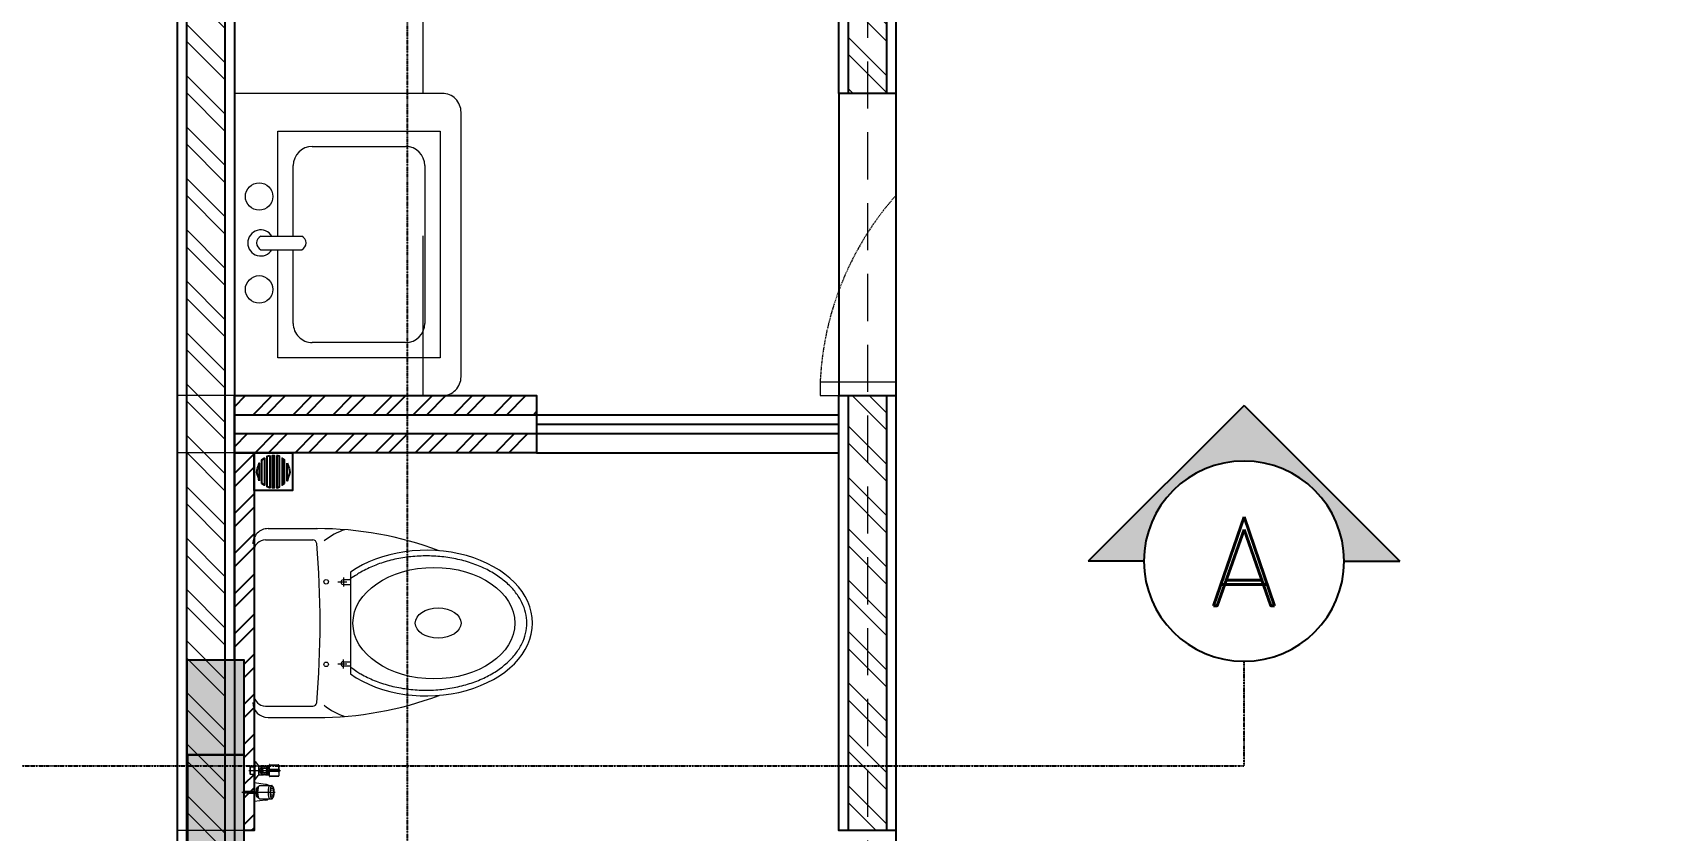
# Model space of a CAD drawing. Header units: millimetres. Extents: x 1252 to 32871, y -943 to 12244.
# Drawn here: x 3916 to 8202, y 4268 to 6381 of the extents above; entities that cross this region are included whole.
import ezdxf
from ezdxf.enums import TextEntityAlignment as Align
from ezdxf.xclip import XClip

# ---------------------------------------------------------------- set-up
doc = ezdxf.new("R2010")
doc.units = ezdxf.units.MM
doc.header["$MEASUREMENT"] = 0
doc.header["$XCLIPFRAME"] = 2
for name, pattern in [('DASHDOTX2', [50.8, 25.4, -12.7, 0, -12.7]), ('DASHED2', [0.375, 0.25, -0.125]), ('HIDDEN2', [0.1875, 0.125, -0.0625])]:
    doc.linetypes.add(name, pattern=pattern)
for name, color, linetype in [('1', 5, 'Continuous'), ('PDF_HID', 7, 'Continuous'), ('tampak', 7, 'Continuous'), ('WALL', 255, 'Continuous')]:
    doc.layers.add(name, color=color, linetype=linetype)
for name, color, linetype, lineweight in [('8', 8, 'Continuous', 5), ('AS', 8, 'HIDDEN2', 5), ('FURNITURE', 25, 'Continuous', 5), ('HATCH', 8, 'Continuous', 5), ('LEGEND', 1, 'DASHED2', 50), ('LT-2$0$0SANITARY', 134, 'Continuous', 9)]:
    doc.layers.add(name, color=color, linetype=linetype, lineweight=lineweight)
doc.styles.add('HAND', font='ROMAND.SHX', dxfattribs={"width": 0.8, "height": 250})
doc.styles.add('ROMAND', font='romand.shx', dxfattribs={"width": 0.7})
doc.styles.get("Standard").update_dxf_attribs({"font": 'arial.ttf'})
doc.dimstyles.new('DIM100', dxfattribs={"dimscale": 0, "dimtxt": 150, "dimasz": 50, "dimexe": 50, "dimexo": 0, "dimgap": 100, "dimtad": 1, "dimtoh": 1, "dimdec": 0, "dimdsep": 46, "dimtxsty": 'Standard', "dimblk": 'ARCHTICK', "dimcen": 1, "dimclrd": 1, "dimclre": 1, "dimadec": 0, "dimazin": 0, "dimtfac": 250, "dimtdec": 0, "dimtix": 1, "dimtmove": 0, "dimatfit": 3, "dimldrblk": 'DOT', "dimfxl": 150, "dimtolj": 1, "dimtzin": 0, "dimlwd": 5, "dimlwe": 5, "dimarcsym": 0})
pattern_1 = [(45, (0, -96499.48), (-53.0330086, 53.0330086), []), (45, (35.355, -96499.48), (-53.0330086, 53.0330086), [])]

# ---------------------------------------------------------------- blocks, each defined once
blk = doc.blocks.new('*U81')
at = {"layer": 'HATCH'}
h = blk.add_hatch(dxfattribs=at)
h.set_pattern_fill('ANSI32', color=0, scale=10)
h.set_pattern_definition([(45, (-27395.33, -10567.46), (-67.35192, 67.35192), []), (45, (-27350.43, -10567.46), (-67.35192, 67.35192), [])])
h.paths.add_polyline_path([(-6639.3, 50), (-6639.3, -50), (-5498.9, -50), (-5498.9, 50)])
at = {"layer": 'WALL', "color": 0}
for points in [[(-6639.3, 75), (-5498.9, 75), (-5498.9, -75), (-6639.3, -75)], [(-6639.3, 50), (-5498.9, 50), (-5498.9, -50), (-6639.3, -50)]]:
    blk.add_lwpolyline(points, close=True, dxfattribs=at)
blk = doc.blocks.new('*U79')
at = {"layer": 'HATCH'}
h = blk.add_hatch(dxfattribs=at)
h.set_pattern_fill('ANSI32', color=0, scale=10)
h.set_pattern_definition([(45, (-850.58, -10567.46), (-67.3519, 67.3519), []), (45, (-805.68, -10567.46), (-67.3519, 67.3519), [])])
h.paths.add_polyline_path([(1706, 50), (1706, -50), (12700.6, -50), (12700.6, 50)])
at = {"layer": 'WALL', "color": 0}
for points in [[(1706, 75), (12700.6, 75), (12700.6, -75), (1706, -75)], [(1706, 50), (12700.6, 50), (12700.6, -50), (1706, -50)]]:
    blk.add_lwpolyline(points, close=True, dxfattribs=at)
blk = doc.blocks.new('*U78')
at = {"layer": 'HATCH'}
h = blk.add_hatch(dxfattribs=at)
h.set_pattern_fill('ANSI32', color=0, scale=10)
h.set_pattern_definition([(45, (-30165.47, -10567.46), (-67.35192, 67.35192), []), (45, (-30120.57, -10567.46), (-67.35192, 67.35192), [])])
h.paths.add_polyline_path([(-9140.6, 50), (-9140.6, -50), (-5767.7, -50), (-5767.7, 50)])
at = {"layer": 'WALL', "color": 0}
for points in [[(-9140.6, 75), (-5767.7, 75), (-5767.7, -75), (-9140.6, -75)], [(-9140.6, 50), (-5767.7, 50), (-5767.7, -50), (-9140.6, -50)]]:
    blk.add_lwpolyline(points, close=True, dxfattribs=at)
blk = doc.blocks.new('nnnn')
at = {"layer": 'PDF_HID', "lineweight": 25}
for points in [[(245405.4, -10673.7), (245507.1, -10673.7), (245507.1, -10773.1), (245405.4, -10773.1)], [(245419.2, -10747.7), (245416.9, -10738.4), (245414.6, -10731.5), (245412.3, -10724.6), (245414.6, -10715.3), (245416.9, -10708.4), (245419.2, -10701.4)], [(245426.2, -10754.6), (245426.2, -10692.2), (245433.1, -10687.6), (245433.1, -10759.3)], [(245447, -10680.6), (245447, -10766.2), (245440.1, -10763.9), (245440.1, -10682.9)], [(245456.2, -10766.2), (245453.9, -10766.2), (245453.9, -10680.6), (245456.2, -10680.6), (245458.6, -10680.6), (245458.6, -10766.2)], [(245465.5, -10680.6), (245465.5, -10766.2), (245472.4, -10763.9), (245472.4, -10682.9)], [(245486.3, -10754.6), (245486.3, -10692.2), (245479.4, -10687.6), (245479.4, -10759.3)], [(245493.2, -10701.4), (245495.6, -10708.4), (245497.9, -10715.3), (245500.2, -10724.6), (245497.9, -10731.5), (245495.6, -10738.4), (245493.2, -10747.7)]]:
    blk.add_lwpolyline(points, close=True, dxfattribs=at)
blk = doc.blocks.new('TOILET')
at = {"layer": '8', "lineweight": 5}
for p, q in [((-134.7, 254.9), (134.7, 254.9)), ((-120.2, 236.5), (-96.6, 236.5)), ((-114.4, 254.9), (-114.4, 235.8)), ((-108.5, 245.2), (-108.5, 221.5)), ((-102.2, 235.8), (-102.2, 254.9)), ((120.2, 236.5), (96.6, 236.5)), ((102.2, 235.8), (102.2, 254.9)), ((108.5, 245.2), (108.5, 221.5)), ((114.4, 254.9), (114.4, 235.8)), ((-250, 36.9), (-250, 167.9)), ((-220, 30), (-220, 155.8)), ((220, 30), (220, 155.8)), ((250, 36.9), (250, 167.9)), ((-190, 0), (190, 0))]:
    blk.add_line(p, q, dxfattribs=at)
for centre in [(-109.2, 190.9), (109.2, 190.9)]:
    blk.add_circle(centre, 5.82, dxfattribs=at)
for centre, radius, start, end in [((666.2, 167.1), 916.2, 159.3877, 180.0472), ((-666.2, 167.1), 916.2, 359.9528, 20.6123), ((-96.2, 287.1), 157.9, 197.1522, 219.8185), ((-108.3, 236.3), 6.15, 185.1568, 354.8432), ((108.3, 236.3), 6.15, 185.1568, 354.8432), ((96.2, 287.1), 157.9, 320.1815, 342.8478), ((0, -2250.1), 2425, 85.0115, 94.9885), ((-210, 155.8), 10, 94.9885, 180), ((210, 155.8), 10, 0, 85.0115), ((-210, 36.9), 40, 180, 270), ((-190, 30), 30, 180, 270), ((190, 30), 30, 270, 0), ((210, 36.9), 40, 270, 0)]:
    blk.add_arc(centre, radius, start, end, dxfattribs=at)
blk.add_ellipse((0, 455.9), major_axis=(0, 281), ratio=0.685919, start_param=3.915332, end_param=8.651039, dxfattribs=at)
for centre, major_axis, ratio in [((0.3, 476.2), (0, 214.4), 0.687861), ((0, 487.3), (0, 60.7), 0.657164)]:
    blk.add_ellipse(centre, major_axis=major_axis, ratio=ratio, dxfattribs=at)
blk.add_open_spline([(117, 256.4), (126.7, 269.6), (130.8, 276.1), (141, 293.8), (146.8, 305.6), (156.9, 330.6), (161.3, 343.7), (168.6, 370.8), (171.5, 384.8), (175.7, 413.3), (177, 427.9), (178, 457.1), (177.7, 471.7), (175.4, 500.8), (173.5, 515.2), (168.1, 543.3), (164.6, 557), (156.2, 583.3), (151.2, 596), (140.1, 619.8), (133.8, 631.1), (120.3, 651.8), (113, 661.3), (97.5, 678.4), (89.3, 686), (72.4, 699), (63.7, 704.5), (45.8, 713.2), (36.8, 716.5), (18.4, 720.8), (9.2, 721.9), (-9.3, 721.9), (-18.5, 720.8), (-36.8, 716.5), (-45.9, 713.2), (-63.7, 704.4), (-72.5, 699), (-89.4, 685.9), (-97.5, 678.4), (-113, 661.3), (-120.3, 651.8), (-133.9, 631), (-140.1, 619.8), (-151.3, 595.9), (-156.2, 583.2), (-164.6, 556.9), (-168.1, 543.2), (-173.5, 515.1), (-175.5, 500.7), (-177.7, 471.7), (-178, 457), (-177, 427.8), (-175.7, 413.2), (-171.5, 384.7), (-168.6, 370.7), (-161.3, 343.6), (-156.9, 330.5), (-146.7, 305.6), (-141, 293.8), (-130.8, 276), (-126.7, 269.6), (-117.3, 254.6)], degree=3, knots=[3.915332, 3.915332, 3.915332, 3.915332, 4.014441, 4.014441, 4.176505, 4.176505, 4.338569, 4.338569, 4.500633, 4.500633, 4.662697, 4.662697, 4.824761, 4.824761, 4.986825, 4.986825, 5.148889, 5.148889, 5.310953, 5.310953, 5.473017, 5.473017, 5.635081, 5.635081, 5.797146, 5.797146, 5.95921, 5.95921, 6.121274, 6.121274, 6.283338, 6.283338, 6.445402, 6.445402, 6.607466, 6.607466, 6.76953, 6.76953, 6.931594, 6.931594, 7.093658, 7.093658, 7.255722, 7.255722, 7.417786, 7.417786, 7.57985, 7.57985, 7.741915, 7.741915, 7.903979, 7.903979, 8.066043, 8.066043, 8.228107, 8.228107, 8.390171, 8.390171, 8.552235, 8.552235, 8.651039, 8.651039, 8.651039, 8.651039], dxfattribs=at)
blk = doc.blocks.new('LT-2$0$JETWASHER')
at = {"layer": 'LT-2$0$0SANITARY'}
for p, q in [((-5108, -9365.3), (-5111.7, -9334.8)), ((-5111.7, -9334.8), (-5062.6, -9334.8)), ((-5099.5, -9343), (-5099.5, -9344.5)), ((-5090, -9334.8), (-5090, -9320.9)), ((-5090, -9320.9), (-5089.9, -9320.9)), ((-5089.9, -9307.8), (-5088.5, -9306)), ((-5089.9, -9307.8), (-5084.4, -9307.8)), ((-5089.9, -9320.9), (-5089.9, -9307.8)), ((-5089.3, -9310.1), (-5085, -9310.1)), ((-5089.3, -9312.7), (-5085, -9312.7)), ((-5089.3, -9315.3), (-5085, -9315.3)), ((-5089.3, -9317.8), (-5085, -9317.8)), ((-5088.5, -9306), (-5085.8, -9306)), ((-5087.6, -9321.2), (-5087.6, -9318.8)), ((-5087.6, -9320.5), (-5086.6, -9320.5)), ((-5086.6, -9321.2), (-5087.6, -9321.2)), ((-5087.1, -9302.7), (-5087.1, -9390.5)), ((-5086.6, -9318.8), (-5086.6, -9321.2)), ((-5085.8, -9306), (-5084.4, -9307.8)), ((-5084.4, -9307.8), (-5084.4, -9320.9)), ((-5084.4, -9320.9), (-5084.3, -9320.9)), ((-5084.3, -9320.9), (-5084.3, -9334.8)), ((-5074.8, -9343), (-5074.8, -9344.5)), ((-5066.3, -9365.3), (-5062.6, -9334.8)), ((-5005.9, -9334.8), (-5053.2, -9334.8)), ((-5053.2, -9334.8), (-5053.2, -9336.2)), ((-5053, -9337.3), (-5006.1, -9337.3)), ((-5052.3, -9338.2), (-5043.1, -9345.6)), ((-5040.2, -9325.7), (-5039, -9324.5)), ((-5040.2, -9325.7), (-5018.9, -9325.7)), ((-5040.2, -9334.8), (-5040.2, -9325.7)), ((-5039, -9324.5), (-5039, -9334.8)), ((-5039, -9324.5), (-5020.1, -9324.5)), ((-5029.6, -9320.7), (-5029.6, -9405)), ((-5020.1, -9324.5), (-5020.1, -9334.8)), ((-5020.1, -9324.5), (-5018.9, -9325.7)), ((-5018.9, -9325.7), (-5018.9, -9334.8)), ((-5006.8, -9338.2), (-5016, -9345.6)), ((-5005.9, -9336.2), (-5005.9, -9334.8)), ((-5104.6, -9348.8), (-5104.6, -9381.8)), ((-5102.6, -9346.4), (-5102.6, -9346.7)), ((-5071.7, -9346.4), (-5071.7, -9346.7)), ((-5069.6, -9348.8), (-5069.6, -9381.8)), ((-5045.3, -9376.3), (-5044.8, -9399.6)), ((-5044.9, -9376), (-5014.2, -9376)), ((-5043.7, -9376.3), (-5043.3, -9400)), ((-5017.6, -9346.1), (-5041.5, -9346.1)), ((-5040.2, -9347.2), (-5041.4, -9348.4)), ((-5041.4, -9348.4), (-5017.7, -9348.4)), ((-5041.4, -9348.4), (-5041.4, -9360.1)), ((-5041.4, -9365.1), (-5041.4, -9376)), ((-5040.2, -9346.1), (-5040.2, -9347.2)), ((-5040.2, -9347.2), (-5018.9, -9347.2)), ((-5032.2, -9399.8), (-5032.6, -9376.3)), ((-5026.9, -9399.8), (-5026.5, -9376.3)), ((-5018.9, -9346.1), (-5018.9, -9347.2)), ((-5018.9, -9347.2), (-5017.7, -9348.4)), ((-5017.7, -9348.4), (-5017.7, -9360.1)), ((-5017.7, -9365.1), (-5017.7, -9376)), ((-5015.4, -9376.3), (-5015.8, -9400)), ((-5013.8, -9376.3), (-5014.3, -9399.6)), ((-5042.8, -9400.9), (-5043.5, -9400.8)), ((-5034.3, -9400.6), (-5042.9, -9400.6)), ((-5024.8, -9400.6), (-5016.2, -9400.6)), ((-5016.3, -9400.9), (-5015.6, -9400.8))]:
    blk.add_line(p, q, dxfattribs=at)
for points, knots in [([(-5071.7, -9346.4), (-5071.7, -9344.7), (-5078.6, -9343.2), (-5087.1, -9343.2), (-5095.7, -9343.2), (-5102.6, -9344.7), (-5102.6, -9346.4)], [0, 0, 0, 0, 1, 1, 1, 2, 2, 2, 2]), ([(-5069.6, -9348.8), (-5069.6, -9346.3), (-5077.5, -9344.3), (-5087.1, -9344.3), (-5096.8, -9344.3), (-5104.6, -9346.3), (-5104.6, -9348.8)], [0, 0, 0, 0, 1, 1, 1, 2, 2, 2, 2]), ([(-5069.6, -9376.6), (-5069.6, -9374.1), (-5077.5, -9372.1), (-5087.1, -9372.1), (-5096.8, -9372.1), (-5104.6, -9374.1), (-5104.6, -9376.6)], [0, 0, 0, 0, 1, 1, 1, 2, 2, 2, 2]), ([(-5069.6, -9381.8), (-5069.6, -9379.3), (-5077.5, -9377.3), (-5087.1, -9377.3), (-5096.8, -9377.3), (-5104.6, -9379.3), (-5104.6, -9381.8)], [0, 0, 0, 0, 1, 1, 1, 2, 2, 2, 2]), ([(-5103.6, -9382.8), (-5103.6, -9385.1), (-5096.2, -9387.1), (-5087.1, -9387.1), (-5078, -9387.1), (-5070.6, -9385.1), (-5070.6, -9382.8), (-5070.6, -9380.4), (-5078, -9378.5), (-5087.1, -9378.5), (-5096.2, -9378.5), (-5103.6, -9380.4), (-5103.6, -9382.8)], [0, 0, 0, 0, 1, 1, 1, 2, 2, 2, 3, 3, 3, 4, 4, 4, 4]), ([(-5098, -9383.1), (-5098.1, -9383.2), (-5097.8, -9383.3), (-5097.4, -9383.3), (-5097.1, -9383.3), (-5096.8, -9383.3), (-5096.8, -9383.2)], [0, 0, 0, 0, 1, 1, 1, 2, 2, 2, 2]), ([(-5095.4, -9381.9), (-5095.4, -9381.8), (-5095.7, -9381.7), (-5096, -9381.7), (-5096.4, -9381.6), (-5096.7, -9381.7), (-5096.7, -9381.8)], [0, 0, 0, 0, 1, 1, 1, 2, 2, 2, 2]), ([(-5091.6, -9380.9), (-5091.6, -9380.8), (-5091.9, -9380.7), (-5092.3, -9380.7), (-5092.6, -9380.7), (-5092.9, -9380.7), (-5092.9, -9380.8)], [2, 2, 2, 2, 3, 3, 3, 4, 4, 4, 4]), ([(-5092.9, -9380.8), (-5092.9, -9380.9), (-5092.6, -9381), (-5092.3, -9381), (-5091.9, -9381), (-5091.7, -9381), (-5091.6, -9380.9)], [0, 0, 0, 0, 1, 1, 1, 2, 2, 2, 2]), ([(-5092.3, -9383.2), (-5092.6, -9383.2), (-5092.9, -9383.2), (-5092.9, -9383.3), (-5092.9, -9383.4), (-5092.6, -9383.5), (-5092.3, -9383.5), (-5091.9, -9383.5), (-5091.7, -9383.4), (-5091.7, -9383.4)], [1, 1, 1, 1, 2, 2, 2, 3, 3, 3, 4, 4, 4, 4]), ([(-5087.8, -9380.5), (-5087.8, -9380.6), (-5087.5, -9380.7), (-5087.1, -9380.7), (-5086.8, -9380.7), (-5086.5, -9380.6), (-5086.5, -9380.5), (-5086.5, -9380.4), (-5086.8, -9380.3), (-5087.1, -9380.3), (-5087.5, -9380.3), (-5087.8, -9380.4), (-5087.8, -9380.5)], [0, 0, 0, 0, 1, 1, 1, 2, 2, 2, 3, 3, 3, 4, 4, 4, 4]), ([(-5087.8, -9382), (-5087.8, -9382.1), (-5087.5, -9382.2), (-5087.1, -9382.2), (-5086.8, -9382.2), (-5086.5, -9382.1), (-5086.5, -9382), (-5086.5, -9381.9), (-5086.8, -9381.8), (-5087.1, -9381.8), (-5087.5, -9381.8), (-5087.8, -9381.9), (-5087.8, -9382)], [0, 0, 0, 0, 1, 1, 1, 2, 2, 2, 3, 3, 3, 4, 4, 4, 4]), ([(-5087.8, -9384.7), (-5087.8, -9384.8), (-5087.5, -9384.8), (-5087.1, -9384.8), (-5086.8, -9384.8), (-5086.5, -9384.8), (-5086.5, -9384.7), (-5086.5, -9384.6), (-5086.8, -9384.5), (-5087.1, -9384.5), (-5087.5, -9384.5), (-5087.8, -9384.6), (-5087.8, -9384.7)], [0, 0, 0, 0, 1, 1, 1, 2, 2, 2, 3, 3, 3, 4, 4, 4, 4]), ([(-5087.8, -9385.8), (-5087.8, -9385.9), (-5087.5, -9386), (-5087.1, -9386), (-5086.8, -9386), (-5086.5, -9385.9), (-5086.5, -9385.8), (-5086.5, -9385.7), (-5086.8, -9385.7), (-5087.1, -9385.7), (-5087.5, -9385.7), (-5087.8, -9385.7), (-5087.8, -9385.8)], [0, 0, 0, 0, 1, 1, 1, 2, 2, 2, 3, 3, 3, 4, 4, 4, 4]), ([(-5087.7, -9383.4), (-5087.7, -9383.5), (-5087.5, -9383.6), (-5087.1, -9383.6), (-5086.8, -9383.6), (-5086.5, -9383.5), (-5086.5, -9383.4), (-5086.5, -9383.3), (-5086.8, -9383.2), (-5087.1, -9383.2), (-5087.5, -9383.2), (-5087.7, -9383.3), (-5087.7, -9383.4)], [0, 0, 0, 0, 1, 1, 1, 2, 2, 2, 3, 3, 3, 4, 4, 4, 4]), ([(-5082.6, -9380.9), (-5082.6, -9380.8), (-5082.3, -9380.7), (-5082, -9380.7), (-5081.6, -9380.7), (-5081.4, -9380.7), (-5081.4, -9380.8)], [2, 2, 2, 2, 3, 3, 3, 4, 4, 4, 4]), ([(-5081.4, -9380.8), (-5081.4, -9380.9), (-5081.6, -9381), (-5082, -9381), (-5082.3, -9381), (-5082.6, -9381), (-5082.6, -9380.9)], [0, 0, 0, 0, 1, 1, 1, 2, 2, 2, 2]), ([(-5082, -9383.2), (-5081.6, -9383.2), (-5081.4, -9383.2), (-5081.4, -9383.3), (-5081.4, -9383.4), (-5081.6, -9383.5), (-5082, -9383.5), (-5082.3, -9383.5), (-5082.6, -9383.4), (-5082.6, -9383.4)], [1, 1, 1, 1, 2, 2, 2, 3, 3, 3, 4, 4, 4, 4]), ([(-5077.6, -9384.5), (-5077.6, -9384.6), (-5077.9, -9384.6), (-5078.2, -9384.6), (-5078.6, -9384.7), (-5078.8, -9384.6), (-5078.8, -9384.5)], [0, 0, 0, 0, 1, 1, 1, 2, 2, 2, 2]), ([(-5077.5, -9383.2), (-5077.5, -9383.1), (-5077.2, -9383), (-5076.8, -9383), (-5076.5, -9383), (-5076.2, -9383), (-5076.2, -9383.1)], [2, 2, 2, 2, 3, 3, 3, 4, 4, 4, 4]), ([(-5017.5, -9362.6), (-5017.5, -9355.9), (-5022.9, -9350.5), (-5029.6, -9350.5), (-5036.2, -9350.5), (-5041.6, -9355.9), (-5041.6, -9362.6), (-5041.6, -9369.3), (-5036.2, -9374.7), (-5029.6, -9374.7), (-5022.9, -9374.7), (-5017.5, -9369.3), (-5017.5, -9362.6), (-5017.5, -9362.6), (-5017.5, -9362.6), (-5017.5, -9362.6)], [0, 0, 0, 0, 1, 1, 1, 2, 2, 2, 3, 3, 3, 4, 4, 4, 5, 5, 5, 5]), ([(-5018, -9362.6), (-5018, -9356.2), (-5023.2, -9351), (-5029.6, -9351), (-5035.9, -9351), (-5041.1, -9356.2), (-5041.1, -9362.6), (-5041.1, -9369), (-5035.9, -9374.2), (-5029.6, -9374.2), (-5023.2, -9374.2), (-5018, -9369), (-5018, -9362.6), (-5018, -9362.6), (-5018, -9362.6), (-5018, -9362.6)], [0, 0, 0, 0, 1, 1, 1, 2, 2, 2, 3, 3, 3, 4, 4, 4, 5, 5, 5, 5]), ([(-5021.8, -9362.6), (-5021.8, -9358.3), (-5025.3, -9354.9), (-5029.6, -9354.9), (-5033.8, -9354.9), (-5037.3, -9358.3), (-5037.3, -9362.6), (-5037.3, -9366.9), (-5033.8, -9370.3), (-5029.6, -9370.3), (-5025.3, -9370.3), (-5021.8, -9366.9), (-5021.8, -9362.6), (-5021.8, -9362.6), (-5021.8, -9362.6), (-5021.8, -9362.6)], [0, 0, 0, 0, 1, 1, 1, 2, 2, 2, 3, 3, 3, 4, 4, 4, 5, 5, 5, 5]), ([(-5022.6, -9362.6), (-5022.6, -9358.8), (-5025.7, -9355.7), (-5029.6, -9355.7), (-5033.4, -9355.7), (-5036.5, -9358.8), (-5036.5, -9362.6), (-5036.5, -9366.4), (-5033.4, -9369.6), (-5029.6, -9369.6), (-5025.7, -9369.6), (-5022.6, -9366.4), (-5022.6, -9362.6), (-5022.6, -9362.6), (-5022.6, -9362.6), (-5022.6, -9362.6)], [0, 0, 0, 0, 1, 1, 1, 2, 2, 2, 3, 3, 3, 4, 4, 4, 5, 5, 5, 5]), ([(-5023.7, -9362.6), (-5023.7, -9359.4), (-5026.3, -9356.8), (-5029.6, -9356.8), (-5032.8, -9356.8), (-5035.4, -9359.4), (-5035.4, -9362.6), (-5035.4, -9365.8), (-5032.8, -9368.4), (-5029.6, -9368.4), (-5026.3, -9368.4), (-5023.7, -9365.8), (-5023.7, -9362.6), (-5023.7, -9362.6), (-5023.7, -9362.6), (-5023.7, -9362.6)], [0, 0, 0, 0, 1, 1, 1, 2, 2, 2, 3, 3, 3, 4, 4, 4, 5, 5, 5, 5])]:
    blk.add_open_spline(points, degree=3, knots=knots, dxfattribs=at)
for points in [[(-5097.9, -9341.1), (-5099.6, -9342), (-5097.7, -9343), (-5093.2, -9343.5)], [(-5098.9, -9341.8), (-5099.3, -9342.1), (-5099.5, -9342.5), (-5099.5, -9343)], [(-5097.8, -9341.1), (-5098.2, -9341.3), (-5098.6, -9341.5), (-5098.9, -9341.8)], [(-5096.4, -9340.8), (-5098.8, -9341.5), (-5098.8, -9342.3), (-5096.4, -9343)], [(-5091.2, -9339.9), (-5094.2, -9340.1), (-5096.6, -9340.6), (-5097.8, -9341.1)], [(-5096.1, -9341.8), (-5097, -9342.2), (-5097, -9342.6), (-5096.1, -9343)], [(-5081.1, -9340.3), (-5086.2, -9339.7), (-5093.1, -9339.9), (-5096.4, -9340.8)], [(-5083.5, -9340.8), (-5088.5, -9340.4), (-5094.1, -9340.9), (-5096.1, -9341.8)], [(-5076.5, -9341.1), (-5078.8, -9340.1), (-5085.3, -9339.5), (-5091.2, -9339.9)], [(-5089.3, -9310.1), (-5088.2, -9311.3), (-5086.5, -9311.4), (-5085.3, -9310.4)], [(-5089.3, -9312.7), (-5088.2, -9313.9), (-5086.5, -9314), (-5085.3, -9313)], [(-5089.3, -9315.3), (-5088.2, -9316.4), (-5086.5, -9316.6), (-5085.3, -9315.5)], [(-5089.3, -9317.8), (-5088.8, -9318.3), (-5088.3, -9318.6), (-5087.6, -9318.8)], [(-5086.6, -9318.8), (-5086, -9318.6), (-5085.4, -9318.3), (-5085, -9317.8)], [(-5085.3, -9310.4), (-5085.2, -9310.3), (-5085.1, -9310.2), (-5085, -9310.1)], [(-5085.3, -9313), (-5085.2, -9312.9), (-5085.1, -9312.8), (-5085, -9312.7)], [(-5085.3, -9315.5), (-5085.2, -9315.5), (-5085.1, -9315.4), (-5085, -9315.3)], [(-5078.2, -9343), (-5076.2, -9342.2), (-5078.6, -9341.2), (-5083.5, -9340.8)], [(-5077.9, -9343), (-5074.5, -9342.1), (-5076, -9340.9), (-5081.1, -9340.3)], [(-5081.1, -9343.5), (-5076.6, -9343), (-5074.6, -9342), (-5076.4, -9341.2)], [(-5075.3, -9341.8), (-5075.7, -9341.5), (-5076.1, -9341.3), (-5076.5, -9341.1)], [(-5074.8, -9343), (-5074.8, -9342.5), (-5075, -9342.1), (-5075.3, -9341.8)], [(-5053.2, -9336.2), (-5053.2, -9336.9), (-5052.9, -9337.7), (-5052.3, -9338.2)], [(-5006.8, -9338.2), (-5006.2, -9337.7), (-5005.9, -9336.9), (-5005.9, -9336.2)], [(-5108, -9365.3), (-5107.6, -9368.5), (-5106.4, -9371.6), (-5104.6, -9374.4)], [(-5104.6, -9381.8), (-5104.6, -9382.1), (-5104.5, -9382.5), (-5104.4, -9382.8)], [(-5104.4, -9382.8), (-5103.1, -9385.5), (-5094.4, -9387.4), (-5084.9, -9387)], [(-5097.4, -9383), (-5097.8, -9383), (-5098, -9383), (-5098, -9383.1)], [(-5096.8, -9383.2), (-5096.8, -9383.1), (-5097.1, -9383), (-5097.4, -9383)], [(-5096.7, -9381.8), (-5096.7, -9381.9), (-5096.4, -9382), (-5096.1, -9382)], [(-5096, -9384.3), (-5096.4, -9384.3), (-5096.7, -9384.4), (-5096.7, -9384.5)], [(-5096.7, -9384.5), (-5096.7, -9384.6), (-5096.4, -9384.6), (-5096, -9384.6)], [(-5096.1, -9382), (-5095.7, -9382), (-5095.4, -9382), (-5095.4, -9381.9)], [(-5095.4, -9384.5), (-5095.4, -9384.4), (-5095.7, -9384.4), (-5096, -9384.3)], [(-5096, -9384.6), (-5095.7, -9384.7), (-5095.4, -9384.6), (-5095.4, -9384.5)], [(-5092.3, -9385.3), (-5092.6, -9385.3), (-5092.9, -9385.4), (-5092.9, -9385.4)], [(-5092.9, -9385.4), (-5092.9, -9385.5), (-5092.6, -9385.6), (-5092.3, -9385.6)], [(-5091.7, -9383.4), (-5091.7, -9383.3), (-5091.9, -9383.2), (-5092.3, -9383.2)], [(-5091.6, -9385.5), (-5091.6, -9385.4), (-5091.9, -9385.3), (-5092.3, -9385.3)], [(-5092.3, -9385.6), (-5091.9, -9385.6), (-5091.7, -9385.6), (-5091.6, -9385.5)], [(-5084.9, -9387), (-5077.1, -9386.7), (-5070.9, -9385), (-5069.9, -9382.8)], [(-5082.6, -9383.4), (-5082.6, -9383.3), (-5082.3, -9383.2), (-5082, -9383.2)], [(-5082.6, -9385.5), (-5082.6, -9385.4), (-5082.3, -9385.3), (-5082, -9385.3)], [(-5082, -9385.6), (-5082.3, -9385.6), (-5082.6, -9385.6), (-5082.6, -9385.5)], [(-5082, -9385.3), (-5081.6, -9385.3), (-5081.4, -9385.4), (-5081.4, -9385.4)], [(-5081.4, -9385.4), (-5081.4, -9385.5), (-5081.6, -9385.6), (-5082, -9385.6)], [(-5078.8, -9381.9), (-5078.8, -9381.8), (-5078.6, -9381.7), (-5078.2, -9381.7)], [(-5078.2, -9382), (-5078.6, -9382), (-5078.8, -9382), (-5078.8, -9381.9)], [(-5078.8, -9384.5), (-5078.8, -9384.4), (-5078.6, -9384.4), (-5078.2, -9384.3)], [(-5078.2, -9381.7), (-5077.9, -9381.6), (-5077.6, -9381.7), (-5077.6, -9381.8)], [(-5077.6, -9381.8), (-5077.6, -9381.9), (-5077.9, -9382), (-5078.2, -9382)], [(-5078.2, -9384.3), (-5077.9, -9384.3), (-5077.6, -9384.4), (-5077.6, -9384.5)], [(-5076.8, -9383.3), (-5077.2, -9383.3), (-5077.5, -9383.3), (-5077.5, -9383.2)], [(-5076.2, -9383.1), (-5076.2, -9383.2), (-5076.5, -9383.3), (-5076.8, -9383.3)], [(-5069.9, -9382.8), (-5069.7, -9382.5), (-5069.6, -9382.1), (-5069.6, -9381.8)], [(-5069.6, -9374.4), (-5067.8, -9371.6), (-5066.7, -9368.5), (-5066.3, -9365.3)], [(-5044.9, -9376), (-5045.1, -9376), (-5045.3, -9376.1), (-5045.3, -9376.3)], [(-5043.4, -9376), (-5043.6, -9376), (-5043.7, -9376.1), (-5043.7, -9376.3)], [(-5043.1, -9345.6), (-5042.7, -9345.9), (-5042.1, -9346.1), (-5041.5, -9346.1)], [(-5017.6, -9346.1), (-5017, -9346.1), (-5016.4, -9345.9), (-5016, -9345.6)], [(-5015.4, -9376.3), (-5015.4, -9376.1), (-5015.5, -9376), (-5015.7, -9376)], [(-5013.8, -9376.3), (-5013.8, -9376.1), (-5014, -9376), (-5014.2, -9376)], [(-5044.8, -9399.6), (-5044.8, -9400.1), (-5044.5, -9400.5), (-5044.1, -9400.6)], [(-5044.1, -9400.6), (-5043.9, -9400.7), (-5043.7, -9400.7), (-5043.5, -9400.8)], [(-5043.3, -9400), (-5043.3, -9400.6), (-5042.9, -9401), (-5042.4, -9401.1)], [(-5042.4, -9401.1), (-5033.8, -9401.9), (-5025.3, -9401.9), (-5016.7, -9401.1)], [(-5034.3, -9400.6), (-5033.5, -9400.6), (-5032.7, -9400.5), (-5031.9, -9400.5)], [(-5032.2, -9399.8), (-5032.2, -9400), (-5032.1, -9400.3), (-5031.9, -9400.5)], [(-5027.2, -9400.5), (-5028.7, -9400), (-5030.4, -9400), (-5031.9, -9400.5)], [(-5027.2, -9400.5), (-5027, -9400.3), (-5026.9, -9400), (-5026.9, -9399.8)], [(-5027.2, -9400.5), (-5026.4, -9400.5), (-5025.6, -9400.6), (-5024.8, -9400.6)], [(-5016.7, -9401.1), (-5016.2, -9401), (-5015.8, -9400.6), (-5015.8, -9400)], [(-5015.6, -9400.8), (-5015.4, -9400.7), (-5015.2, -9400.7), (-5015, -9400.6)], [(-5015, -9400.6), (-5014.6, -9400.5), (-5014.3, -9400.1), (-5014.3, -9399.6)]]:
    blk.add_open_spline(points, degree=3, dxfattribs=at)
blk = doc.blocks.new('LAVBOX')
at = {"layer": '8'}
for p, q in [((-202.4, 463), (210.3, 463)), ((-252.4, 168.9), (-252.4, 413)), ((260.3, 413), (260.3, 168.9)), ((-17.7, 34.1), (-17.7, 141.4)), ((17.7, 34.1), (17.7, 141.4)), ((-17.7, 118.9), (-202.4, 118.9)), ((210.3, 118.9), (17.7, 118.9))]:
    blk.add_line(p, q, dxfattribs=at)
for points in [[(-17.7, 78.9), (-292.4, 78.9), (-292.4, 503), (300.3, 503)], [(300.3, 503), (300.3, 78.9), (17.7, 78.9)]]:
    blk.add_lwpolyline(points, dxfattribs=at)
for centre in [(-121.5, 29.8), (121.5, 29.8)]:
    blk.add_circle(centre, 36, dxfattribs=at)
for centre, radius, start, end in [((-202.4, 413), 50, 90, 180), ((210.3, 413), 50, 0, 90), ((-202.4, 168.9), 50, 180, 270), ((0, 132.8), 19.7, 25.7914, 154.2086), ((210.3, 168.9), 50, 270, 0), ((0, 34.1), 34.1, 121.2757, 58.7243), ((0, 42.7), 19.7, 205.7914, 334.2086)]:
    blk.add_arc(centre, radius, start, end, dxfattribs=at)
blk = doc.blocks.new('dsds4554')
at = {"layer": '8', "transparency": 33554687}
blk.add_line((1890355.5, 57349.8), (1890355.5, 57749.8), dxfattribs=at)
for points in [[(1889855.5, 57749.8), (1890405.5, 57749.8, 0.414214), (1890455.5, 57799.8), (1890455.5, 58499.8, 0.414214), (1890405.5, 58549.8), (1889855.5, 58549.8)], [(1889855.5, 56549.8), (1890405.5, 56549.8, 0.414214), (1890455.5, 56599.8), (1890455.5, 57299.8, 0.414214), (1890405.5, 57349.8), (1889855.5, 57349.8)]]:
    blk.add_lwpolyline(points, format="xyb", dxfattribs=at)
at = {"layer": 'FURNITURE', "color": 8, "transparency": 33554687, "xscale": 1.012322660343013, "yscale": 1.012322660343013, "zscale": 1.012322660343013, "rotation": 270}
for p in [(1889890.7, 58153.8), (1889890.7, 56953.8)]:
    blk.add_blockref('LAVBOX', p, dxfattribs=at)
blk = doc.blocks.new('dsds321gg')
for points in [[(1891905, 72176.4), (1895163.6, 72176.4)], [(1891905, 71376.4), (1892504.1, 71376.4)]]:
    blk.add_lwpolyline(points)
at = {"layer": '8', "transparency": 33554687}
blk.add_lwpolyline([(1892504.1, 71376.4), (1892504.1, 71411.9), (1891704.1, 71411.9), (1891704.1, 71376.4)], close=True, dxfattribs=at)
at = {"layer": '8', "linetype": 'DASHED2', "ltscale": 10, "transparency": 33554687}
blk.add_arc((1892505, 71374.6), 801.8, 90.0641, 177.332, dxfattribs=at)
blk = doc.blocks.new('A$Cc80c1df7')
at = {"layer": '8', "transparency": 33554687}
for p, q in [((0, 600), (600, 600)), ((0, 600), (438.8, 600)), ((0, 600), (600, 600)), ((600, 600), (600, 0)), ((0, 580), (438.8, 580)), ((0, 580), (600, 580)), ((0, 580), (600, 0))]:
    blk.add_line(p, q, dxfattribs=at)
blk.add_lwpolyline([(600, 0), (0, 0), (0, 600), (600, 600)], close=True, dxfattribs=at)
blk = doc.blocks.new('dsre1234dd')
at = {"layer": 'LEGEND', "xscale": 0.1838889604311335, "yscale": 0.1838889604311335, "zscale": 0.1838889604311335}
blk.add_blockref('A$Cc80c1df7', (1891848.61, 66628.71), dxfattribs=at)
blk = doc.blocks.new('4RTG12EE')
at = {"layer": 'tampak', "transparency": 33554687}
h = blk.add_hatch(color=4, dxfattribs=at)
h.dxf.hatch_style = 1
h.paths.add_polyline_path([(1960065.9, 62209.8), (1959565.9, 62209.8), (1959565.9, 61959.8), (1960065.9, 61959.8)])
h.paths.add_polyline_path([(1963042.4, 62208.3), (1962542.4, 62208.3), (1962542.4, 62008.3), (1963042.4, 62008.3)])
h.paths.add_polyline_path([(1966052.4, 62208.3), (1965552.4, 62208.3), (1965552.4, 62008.3), (1966052.4, 62008.3)])
h.paths.add_polyline_path([(1962890.2, 60209.8), (1962690.2, 60209.8), (1962690.2, 59959.8), (1962890.2, 59959.8)])
h.paths.add_polyline_path([(1959717.4, 59959.8), (1959540.2, 59959.8), (1959540.2, 59459.8), (1959717.4, 59459.8)])
h.paths.add_polyline_path([(1957965.9, 59959.8), (1957813, 59959.8), (1957813, 59509.8), (1957965.9, 59509.8)])
h.paths.add_polyline_path([(1957964.5, 55549.1), (1957814.5, 55549.1), (1957814.5, 54999.1), (1957964.5, 54999.1)])
h.paths.add_polyline_path([(1963525.9, 55374.1), (1963025.9, 55374.1), (1963025.9, 55174.1), (1963525.9, 55174.1)])
h.paths.add_polyline_path([(1965902.4, 55349.8), (1965702.4, 55349.8), (1965702.4, 55198.3), (1965902.4, 55198.3)])
h.paths.add_polyline_path([(1957965.9, 53244.8), (1957814.5, 53244.8), (1957814.5, 52744.8), (1957965.9, 52744.8)])
h.paths.add_polyline_path([(1957965.9, 49706.9), (1957815.9, 49706.9), (1957815.9, 49106.9), (1957965.9, 49106.9)])
h = blk.add_hatch(color=5, dxfattribs=at)
h.dxf.hatch_style = 1
h.paths.add_polyline_path([(1957964.5, 49956.9), (1957813, 49956.9), (1957813, 49706.9), (1957964.5, 49706.9)])
h.paths.add_polyline_path([(1957965.9, 53494.8), (1957813, 53494.8), (1957813, 53244.8), (1957965.9, 53244.8)])
h.paths.add_polyline_path([(1957964.5, 55799.1), (1957813, 55799.1), (1957813, 55549.1), (1957964.5, 55549.1)])
for points in [[(1957813, 55549.1), (1957964.5, 55549.1), (1957964.5, 55799.1), (1957813, 55799.1), (1957813, 55549.1)], [(1957814.5, 55549.1), (1957814.5, 54999.1), (1957964.5, 54999.1), (1957964.5, 55549.1), (1957814.5, 55549.1)]]:
    blk.add_lwpolyline(points)
blk = doc.blocks.new('GRID')
at = {"layer": 'AS', "ltscale": 1000}
blk.add_line((1818477.3, 42943.3), (1818477.3, 63784.8), dxfattribs=at)
blk = doc.blocks.new('_ArchTick')
at = {"color": 0, "linetype": 'ByBlock', "const_width": 0.15}
blk.add_lwpolyline([(-0.5, -0.5), (0.5, 0.5)], dxfattribs=at)
blk = doc.blocks.new('*D88')
at = {"color": 1, "lineweight": 5, "transparency": 16777216}
for p, q in [((2108127.2, 57701.2), (2107718.7, 57701.2)), ((2107768.7, 57701.2), (2107768.7, 55274.1)), ((2108154.3, 55274.1), (2107718.7, 55274.1))]:
    blk.add_line(p, q, dxfattribs=at)
at = {"layer": 'Defpoints', "color": 0, "transparency": 16777216}
for p in [(2108127.2, 57701.2), (2107768.7, 55274.1), (2108154.3, 55274.1)]:
    blk.add_point(p, dxfattribs=at)
at = {"color": 1, "lineweight": 5, "transparency": 16777216, "xscale": 50, "yscale": 50, "zscale": 50}
for p, rotation in [((2107768.7, 57701.2), 90), ((2107768.7, 55274.1), 270)]:
    blk.add_blockref('_ArchTick', p, dxfattribs=dict(at, rotation=rotation))
at = {"color": 0, "transparency": 16777216, "insert": (2107593.4, 56487.7), "char_height": 150, "attachment_point": 5, "rotation": 90}
blk.add_mtext('\\A1;2427', dxfattribs=at)
blk = doc.blocks.new('_DOT')
at = {"color": 0, "linetype": 'ByBlock'}
blk.add_line((-0.5, 0), (-1, 0), dxfattribs=at)
at = {"color": 0, "linetype": 'ByBlock', "const_width": 0.5}
blk.add_lwpolyline([(-0.25, 0, 1), (0.25, 0, 1)], format="xyb", close=True, dxfattribs=at)
blk = doc.blocks.new('*D97')
at = {"color": 1, "lineweight": 5, "transparency": 16777216}
for p, q in [((2108278.6, 58505.4), (2108018.3, 58505.4)), ((2108068.3, 58505.4), (2108068.3, 56499.8)), ((2108278.6, 56499.8), (2108018.3, 56499.8))]:
    blk.add_line(p, q, dxfattribs=at)
at = {"layer": 'Defpoints', "color": 0, "transparency": 16777216}
for p in [(2108278.6, 58505.4), (2108068.3, 56499.8), (2108278.6, 56499.8)]:
    blk.add_point(p, dxfattribs=at)
at = {"color": 1, "lineweight": 5, "transparency": 16777216, "xscale": 50, "yscale": 50, "zscale": 50}
for p, rotation in [((2108068.3, 58505.4), 90), ((2108068.3, 56499.8), 270)]:
    blk.add_blockref('_ArchTick', p, dxfattribs=dict(at, rotation=rotation))
at = {"color": 0, "transparency": 16777216, "insert": (2107891.7, 57502.6), "char_height": 150, "attachment_point": 5, "rotation": 90}
blk.add_mtext('\\A1;2006', dxfattribs=at)
blk = doc.blocks.new('*D98')
at = {"color": 1, "lineweight": 5, "transparency": 16777216}
for p, q in [((2108068.3, 56499.8), (2108068.3, 56549.8)), ((2109078.6, 56499.8), (2108018.3, 56499.8)), ((2108068.3, 56499.8), (2108068.3, 56348.3)), ((2109078.6, 56348.3), (2108018.3, 56348.3)), ((2108068.3, 56348.3), (2108068.3, 56298.3))]:
    blk.add_line(p, q, dxfattribs=at)
at = {"layer": 'Defpoints', "color": 0, "transparency": 16777216}
for p in [(2109078.6, 56499.8), (2108068.3, 56348.3), (2109078.6, 56348.3)]:
    blk.add_point(p, dxfattribs=at)
at = {"color": 1, "lineweight": 5, "transparency": 16777216, "xscale": 50, "yscale": 50, "zscale": 50}
for p, rotation in [((2108068.3, 56499.8), 270), ((2108068.3, 56348.3), 90)]:
    blk.add_blockref('_ArchTick', p, dxfattribs=dict(at, rotation=rotation))
at = {"color": 0, "transparency": 16777216, "insert": (2107891.7, 56424.1), "char_height": 150, "attachment_point": 5, "rotation": 90}
blk.add_mtext('\\A1;151', dxfattribs=at)
blk = doc.blocks.new('*D99')
at = {"color": 1, "lineweight": 5, "transparency": 16777216}
for p, q in [((2108330.7, 56348.3), (2108018.3, 56348.3)), ((2108068.3, 56348.3), (2108068.3, 55348.3)), ((2108304.3, 55348.3), (2108018.3, 55348.3))]:
    blk.add_line(p, q, dxfattribs=at)
at = {"layer": 'Defpoints', "color": 0, "transparency": 16777216}
for p in [(2108330.7, 56348.3), (2108068.3, 55348.3), (2108304.3, 55348.3)]:
    blk.add_point(p, dxfattribs=at)
at = {"color": 1, "lineweight": 5, "transparency": 16777216, "xscale": 50, "yscale": 50, "zscale": 50}
for p, rotation in [((2108068.3, 56348.3), 90), ((2108068.3, 55348.3), 270)]:
    blk.add_blockref('_ArchTick', p, dxfattribs=dict(at, rotation=rotation))
at = {"color": 0, "transparency": 16777216, "insert": (2107891.7, 55848.3), "char_height": 150, "attachment_point": 5, "rotation": 90}
blk.add_mtext('\\A1;1000', dxfattribs=at)
blk = doc.blocks.new('ARAH-4')
blk.add_hatch(color=8).paths.add_polyline_path([(-4.5, 0), (-7, 0), (0, -7), (7, 0), (4.5, 0, -1)])
at = {"color": 9}
for p, q in [((0, -7), (-7, 0)), ((-4.5, 0), (-7, 0)), ((0, -7), (7, 0)), ((4.5, 0), (7, 0))]:
    blk.add_line(p, q, dxfattribs=at)
blk.add_circle((0, 0), 4.5, dxfattribs=at)
at = {"color": 4, "style": 'ROMAND'}
blk.add_attdef('A', text='', height=4, dxfattribs=at).set_placement((0, 0), align=Align.MIDDLE_CENTER)
blk = doc.blocks.new('32EFRR')
for base, p1, p2, override, picture, middle in [((2108068.3, 56499.8), (2108278.6, 58505.4), (2108278.6, 56499.8), {"dimscale": 1}, '*D97', (2107891.7, 57502.6)), ((2107768.7, 55274.1), (2108127.2, 57701.2), (2108154.3, 55274.1), {"dimscale": 1, "dimtmove": 1}, '*D88', (2107593.4, 56487.7)), ((2108068.2864, 56348.3283), (2109078.6391, 56499.7872), (2109078.6391, 56348.3283), {"dimscale": 1}, '*D98', (2107891.7005, 56424.0578)), ((2108068.3, 55348.3), (2108330.7, 56348.3), (2108304.3, 55348.3), {"dimscale": 1}, '*D99', (2107891.7, 55848.3))]:
    dim = blk.add_linear_dim(base=base, p1=p1, p2=p2, angle=90, dimstyle='DIM100', override=override)
    dim.commit()
    dim.dimension.update_dxf_attribs({"geometry": picture, "text_midpoint": middle})
blk = doc.blocks.new('GLGLLGLG65')
at = {"layer": 'tampak', "transparency": 33554687}
h = blk.add_hatch(dxfattribs=at)
h.set_pattern_fill('ANSI32', color=256, scale=200)
h.set_pattern_definition(pattern_1)
h.paths.add_polyline_path([(2109078.6, -39999.7), (2108278.6, -39999.7), (2108278.6, -40050.4), (2109078.6, -40050.4)])
h.paths.add_polyline_path([(2109078.6, -40100.4), (2108278.6, -40100.4), (2108278.6, -40151.2), (2109078.6, -40151.2)])
h = blk.add_hatch(dxfattribs=at)
h.set_pattern_fill('ANSI32', color=256, scale=200)
h.set_pattern_definition(pattern_1)
h.paths.add_polyline_path([(2108330.7, -40151.2), (2108278.6, -40151.2), (2108278.6, -40700.4), (2108304.3, -40700.4), (2108304.3, -41151.2), (2108330.7, -41151.2)])
for p, q in [((2108278.6, -40050.4), (2109878.6, -40050.4)), ((2108278.6, -40100.4), (2109878.6, -40100.4))]:
    blk.add_line(p, q)
for points in [[(2109878.6, -39199.7), (2109878.6, -39999.7)], [(2109078.6, -40100.4), (2109078.6, -40151.2), (2108278.6, -40151.2), (2108278.6, -39999.7), (2109078.6, -39999.7), (2109078.6, -40050.4)], [(2109078.6, -40050.4), (2109078.6, -40100.4)], [(2109078.6, -40075.4), (2109878.6, -40075.4)], [(2108278.6, -40151.2), (2108330.7, -40151.2), (2108330.7, -41151.2), (2108304.3, -41151.2), (2108304.3, -40700.4), (2108278.6, -40700.4), (2108278.6, -40151.2)], [(2109078.6, -40151.2), (2109878.6, -40151.2)]]:
    blk.add_lwpolyline(points)
at = {"layer": '8', "transparency": 33554687}
for p, q in [((2108278.6, -39576.9), (2108278.6, -37436.9)), ((2108778.6, -39999.7), (2108778.6, -39576.9))]:
    blk.add_line(p, q, dxfattribs=at)
for name, p in [('GRID', (291478.5, -96549.5)), ('32EFRR', (0, -96499.5)), ('4RTG12EE', (150339.8, -96499.5)), ('dsds321gg', (218125.1, -111376.1)), ('dsds4554', (218423.2, -96549.5)), ('nnnn', (1862925.4, -29477.5))]:
    blk.add_blockref(name, p)
at = {"xscale": 5.581001004134336, "yscale": 5.581001004134336, "zscale": 5.581001004134336}
blk.add_blockref('dsre1234dd', (-8448378.9, -413006.1), dxfattribs=at)
at = {"xscale": 1.009725849341427, "yscale": 1.009725849341427, "zscale": 1.009725849341427, "rotation": 270}
for name, p in [('*U78', (2109954.4, -45023.5)), ('*U79', (2108202.9, -34817.1)), ('*U81', (2109954.4, -46703.5))]:
    blk.add_blockref(name, p, dxfattribs=at)
at = {"layer": '8', "transparency": 33554687, "rotation": 270}
blk.add_blockref('TOILET', (2108330.7, -40601.8), dxfattribs=at)
at = {"layer": 'LT-2$0$0SANITARY', "rotation": 90}
blk.add_blockref('LT-2$0$JETWASHER', (2098995.9, -35962.5), dxfattribs=at)
at = {"color": 4, "style": 'HAND'}
for tag, p in [('MASTER', (2111395.3, -36878.5)), ('K.TIDUR', (2115221.8, -37158.6)), ('WIC', (2111395.3, -37191.5)), ('UTAMA', (2115221.8, -37471.5)), ('FOYER', (2112191.1, -42384.4)), ('KIDS', (2109602.8, -42986)), ('WIC', (2109602.8, -43268.6)), ('KAMAR', (2114762.4, -45598.3)), ('ANAK', (2114762.4, -45848.7)), ('K.MANDI', (2109255.5, -45925.3)), ('ANAK', (2109255.5, -46236.8))]:
    blk.add_attdef(tag, text='', height=178.9, rotation=0, dxfattribs=at).set_placement(p, align=Align.MIDDLE)

msp = doc.modelspace()

# ---------------------------------------------------------------- linework, layer by layer
at = {"layer": '1', "linetype": 'DASHDOTX2', "ltscale": 0.02}
for points in [[(4631.3, 10760.7), (4908.2, 10760.7), (4908.2, 3459.5), (4631.3, 3459.5)], [(3378.1, 4716.4), (3378.1, 4439.5), (7123.2, 4439.5), (7123.2, 4716.4)]]:
    msp.add_lwpolyline(points, dxfattribs=at)

# ---------------------------------------------------------------- block references
ref = msp.add_blockref('GLGLLGLG65', (-2103828, 45419.5))
XClip(ref).set_block_clipping_path([(2108127.1802460221, -41302.6115428364), (2110030.0980008249, -35642.6115428365)])
ref = msp.add_blockref('ARAH-4', (7123.2, 4981.5), dxfattribs=dict(xscale=-58.90412038236803, yscale=58.90412038236803, zscale=58.90412038236803, rotation=180))
ref.add_attrib('A', 'A', dxfattribs={"color": 4, "height": 235.6, "style": 'ROMAND'}).set_placement((7123.2, 4981.5), align=Align.MIDDLE_CENTER)

doc.saveas('drawing.dxf')
